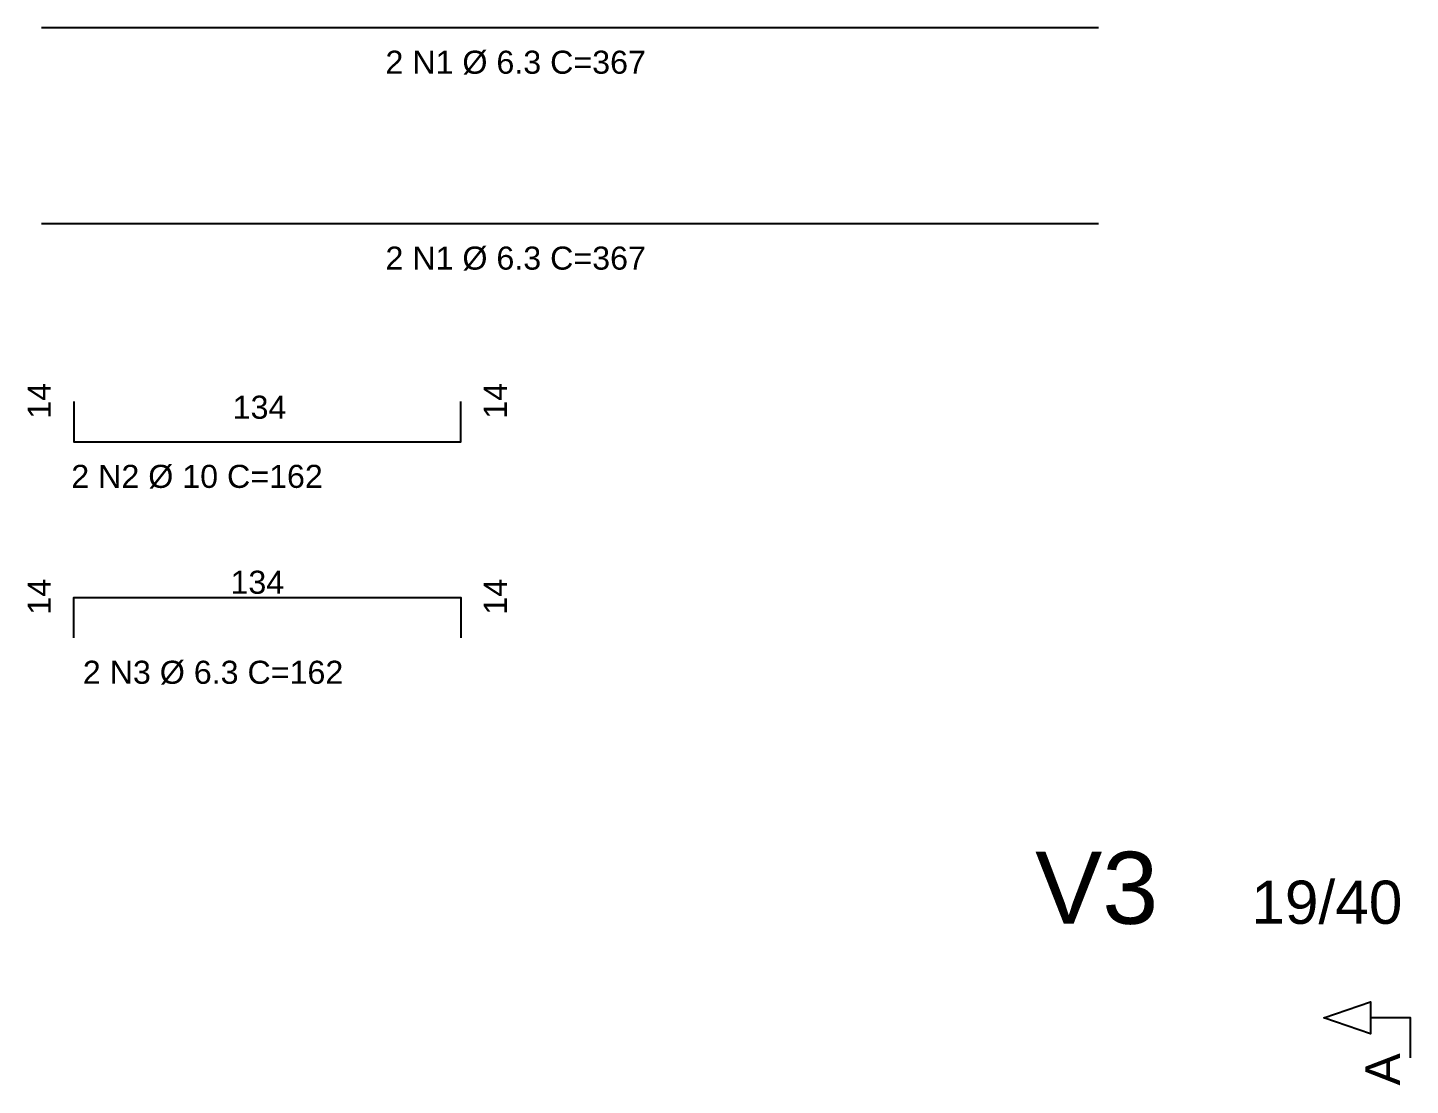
# Model space of a CAD drawing. Extents: x 3 to 128, y 2 to 83.
# Drawn here: x 83.35 to 92.95, y 20.93 to 28.27 of the extents above; entities that cross this region are included whole.
import ezdxf

# ---------------------------------------------------------------- set-up
doc = ezdxf.new("R2010")
doc.units = 0
doc.header["$MEASUREMENT"] = 0
for name, color, linetype in [('3', 7, 'CONTINUOUS'), ('4', 5, 'CONTINUOUS'), ('6', 178, 'CONTINUOUS')]:
    doc.layers.add(name, color=color, linetype=linetype)
doc.styles.add('TQS_ARIAL', font='arial.ttf')

msp = doc.modelspace()

# ---------------------------------------------------------------- linework, layer by layer
at = {"layer": '3', "color": 7, "linetype": 'Continuous'}
msp.add_lwpolyline([(92.94776, 21.12241), (92.94776, 21.399333), (92.670837, 21.399333), (92.670837, 21.288564), (92.34776, 21.399333), (92.670837, 21.510102), (92.670837, 21.399333)], dxfattribs=at)
at = {"layer": '4', "color": 5, "linetype": 'Continuous'}
for points in [[(83.446, 28.27411), (90.782827, 28.27411)], [(83.446, 26.91411), (90.782827, 26.91411)], [(83.670995, 25.678922), (83.670995, 25.398922), (86.356995, 25.398922), (86.356995, 25.678922)], [(83.670995, 24.038922), (83.670995, 24.318922), (86.356995, 24.318922), (86.356995, 24.038922)]]:
    msp.add_lwpolyline(points, dxfattribs=at)

# ---------------------------------------------------------------- texts
at = {"layer": '3', "color": 7, "linetype": 'Continuous', "style": 'TQS_ARIAL'}
for s, height, p in [('2 N1 %%c 6.3 C=367', 0.16, (85.834414, 27.95411)), ('2 N1 %%c 6.3 C=367', 0.16, (85.834414, 26.59411)), ('134', 0.16, (84.773995, 25.558922)), ('2 N2 %%c 10 C=162', 0.16, (83.653995, 25.078922)), ('134', 0.16, (84.758723, 24.344002)), ('2 N3 %%c 6.3 C=162', 0.16, (83.733995, 23.718922)), ('19/40', 0.3, (91.84376, 22.05241))]:
    msp.add_text(s, height=height, dxfattribs=at).set_placement(p)
for s, height, p in [('14', 0.16, (83.510995, 25.558922)), ('14', 0.16, (86.676995, 25.558922)), ('14', 0.16, (83.510995, 24.198922)), ('14', 0.16, (86.676995, 24.198922)), ('A', 0.24, (92.87576, 20.93041))]:
    msp.add_text(s, height=height, rotation=90, dxfattribs=at).set_placement(p)
at = {"layer": '6', "color": 178, "linetype": 'Continuous', "style": 'TQS_ARIAL'}
msp.add_text('V3', height=0.5, dxfattribs=at).set_placement((90.34376, 22.05241))

doc.saveas('drawing.dxf')
